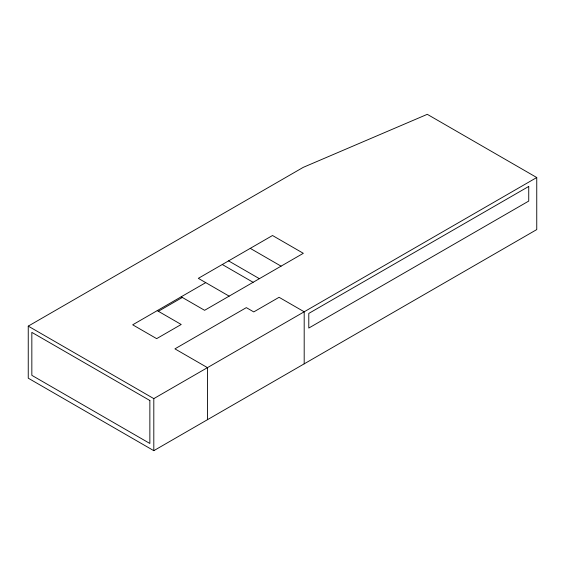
<?xml version="1.0" encoding="UTF-8"?>
<svg xmlns="http://www.w3.org/2000/svg" width="565" height="565" viewBox="0 0 565 565"><rect width="100%" height="100%" fill="white"/><g stroke="black" fill="none" stroke-linecap="round" stroke-linejoin="round"><path stroke-width="0.85" d="M28.25 326.125L303.257 167.353L427.288 114.328L536.75 177.523L536.75 229.581L153.807 450.672L28.25 378.183L28.25 326.125L153.807 398.615L536.75 177.523M205.738 282.627L132.69 324.804L156.66 338.647L181.203 324.48L157.232 310.637M158.362 311.294L182.333 297.451M250.253 248.36L281.073 266.157M228.571 260.882L259.384 278.679M222.292 264.512L253.106 282.302M229.143 296.145L198.322 278.347L272.514 235.513L303.327 253.304L204.601 310.312L181.203 296.802M304.189 363.853L304.189 311.788L279.075 297.296L253.756 311.915L246.333 307.628L174.924 348.859L207.454 367.638L207.454 419.703M153.807 398.615L153.807 450.672M528.734 186.443L308.787 313.427L308.787 328.06L528.734 201.069L528.734 186.443M149.859 400.507L31.838 332.368L31.838 375.337L149.859 443.476L149.859 400.507"/></g></svg>
